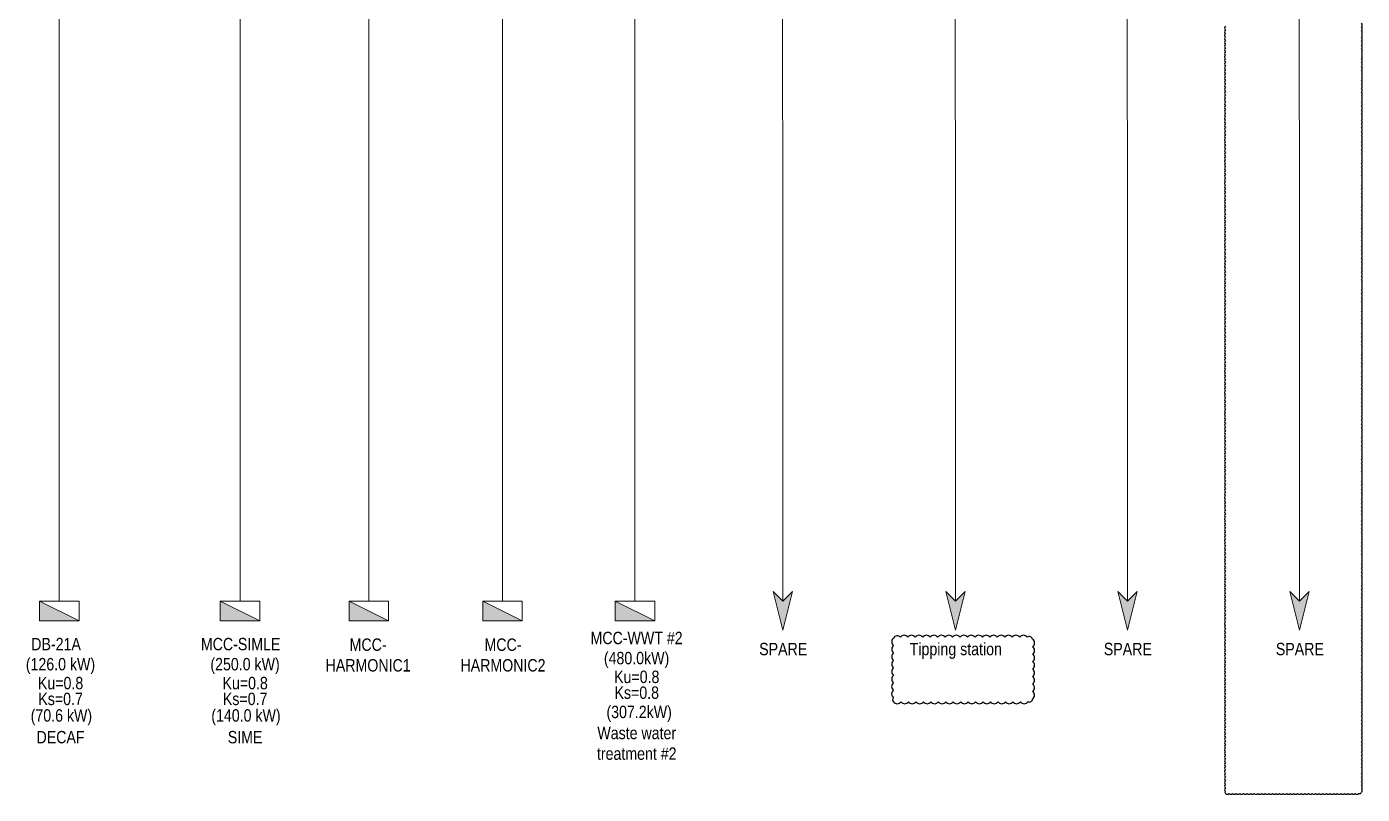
# Model space of a CAD drawing. Header units: millimetres. Extents: x -116965 to 323937, y 291661 to 566926.
# Drawn here: x -55732 to -54339, y 326347 to 327147 of the extents above; entities that cross this region are included whole.
import ezdxf
from ezdxf.enums import TextEntityAlignment as Align

# ---------------------------------------------------------------- set-up
doc = ezdxf.new("R2010")
doc.units = ezdxf.units.MM
doc.layers.get('0').update_dxf_attribs({"lineweight": 18})
doc.layers.add('HV-MV Equipment', color=4, linetype='Continuous', lineweight=9)
doc.layers.add('Text 2', color=2, linetype='Continuous')
doc.styles.add('VNI-HELVE-CONDENSE', font='')
doc.styles.get('VNI-HELVE-CONDENSE').set_extended_font_data('VNI-Helve-Condense')

# ---------------------------------------------------------------- blocks, each defined once
blk = doc.blocks.new('TDIEN')
blk.add_hatch(color=256).paths.add_polyline_path([(400, 0), (-400, 400), (-400, 0)])
blk.add_line((-400, 400), (400, 0))
blk.add_lwpolyline([(-400, 0), (400, 0), (400, 400), (-400, 400)], close=True)
blk = doc.blocks.new('$N-mt3')
at = {"linetype": 'Continuous'}
blk.add_hatch(color=0, dxfattribs=at).paths.add_polyline_path([(0.25, 0), (0, 0.25), (1, 0), (0, -0.25)])
at = {"color": 0, "linetype": 'Continuous'}
blk.add_lwpolyline([(0.25, 0), (0, 0.25), (1, 0), (0, -0.25)], close=True, dxfattribs=at)

msp = doc.modelspace()

# ---------------------------------------------------------------- linework, layer by layer
at = {"layer": 'HV-MV Equipment', "color": 6, "lineweight": 9}
for points in [[(-55697.888818, 327549.984693), (-55697.888818, 326548.546031)], [(-55509.357502, 327551.509436), (-55509.244, 326548.546031)], [(-55375.12987, 327551.509436), (-55375.016368, 326548.546031)], [(-55235.739636, 327551.509436), (-55235.626134, 326548.546031)], [(-55097.640053, 327551.509436), (-55097.526551, 326548.546031)], [(-54943.395406, 327551.509436), (-54943.281904, 326548.546031)], [(-54763.361623, 327551.509436), (-54763.248121, 326548.546031)], [(-54583.961231, 327551.509436), (-54583.847729, 326548.546031)], [(-54404.559881, 327551.507475), (-54404.446379, 326548.544069)]]:
    msp.add_lwpolyline(points, dxfattribs=at)
at = {"layer": 'Text 2'}
msp.add_lwpolyline([(-54481.586052, 327147.72604, 0.52056705), (-54481.586052, 327143.963254, 0.52056705), (-54481.586052, 327140.200469, 0.52056705), (-54481.586052, 327136.437683, 0.52056705), (-54481.586052, 327132.674898, 0.52056705), (-54481.586052, 327128.912113, 0.52056705), (-54481.586052, 327125.149327, 0.52056705), (-54481.586052, 327121.386542, 0.52056705), (-54481.586052, 327117.623757, 0.52056705), (-54481.586052, 327113.860971, 0.52056705), (-54481.586052, 327110.098186, 0.52056705), (-54481.586052, 327106.335401, 0.52056705), (-54481.586052, 327102.572615, 0.52056705), (-54481.586052, 327098.80983, 0.52056705), (-54481.586052, 327095.047044, 0.52056705), (-54481.586052, 327091.284259, 0.52056705), (-54481.586052, 327087.521474, 0.52056705), (-54481.586052, 327083.758688, 0.52056705), (-54481.586052, 327079.995903, 0.52056705), (-54481.586052, 327076.233118, 0.52056705), (-54481.586052, 327072.470332, 0.52056705), (-54481.586052, 327068.707547, 0.52056705), (-54481.586052, 327064.944761, 0.52056705), (-54481.586052, 327061.181976, 0.52056705), (-54481.586052, 327057.419191, 0.52056705), (-54481.586052, 327053.656405, 0.52056705), (-54481.586052, 327049.89362, 0.52056705), (-54481.586052, 327046.130835, 0.52056705), (-54481.586052, 327042.368049, 0.52056705), (-54481.586052, 327038.605264, 0.52056705), (-54481.586052, 327034.842479, 0.52056705), (-54481.586052, 327031.079693, 0.52056705), (-54481.586052, 327027.316908, 0.52056705), (-54481.586052, 327023.554122, 0.52056705), (-54481.586052, 327019.791337, 0.52056705), (-54481.586052, 327016.028552, 0.52056705), (-54481.586052, 327012.265766, 0.52056705), (-54481.586052, 327008.502981, 0.52056705), (-54481.586052, 327004.740196, 0.52056705), (-54481.586052, 327000.97741, 0.52056705), (-54481.586052, 326997.214625, 0.52056705), (-54481.586052, 326993.451839, 0.52056705), (-54481.586052, 326989.689054, 0.52056705), (-54481.586052, 326985.926269, 0.52056705), (-54481.586052, 326982.163483, 0.52056705), (-54481.586052, 326978.400698, 0.52056705), (-54481.586052, 326974.637913, 0.52056705), (-54481.586052, 326970.875127, 0.52056705), (-54481.586052, 326967.112342, 0.52056705), (-54481.586052, 326963.349557, 0.52056705), (-54481.586052, 326959.586771, 0.52056705), (-54481.586052, 326955.823986, 0.52056705), (-54481.586052, 326952.0612, 0.52056705), (-54481.586052, 326948.298415, 0.52056705), (-54481.586052, 326944.53563, 0.52056705), (-54481.586052, 326940.772844, 0.52056705), (-54481.586052, 326937.010059, 0.52056705), (-54481.586052, 326933.247274, 0.52056705), (-54481.586052, 326929.484488, 0.52056705), (-54481.586052, 326925.721703, 0.52056705), (-54481.586052, 326921.958917, 0.52056705), (-54481.586052, 326918.196132, 0.52056705), (-54481.586052, 326914.433347, 0.52056705), (-54481.586052, 326910.670561, 0.52056705), (-54481.586052, 326906.907776, 0.52056705), (-54481.586052, 326903.144991, 0.52056705), (-54481.586052, 326899.382205, 0.52056705), (-54481.586052, 326895.61942, 0.52056705), (-54481.586052, 326891.856635, 0.52056705), (-54481.586052, 326888.093849, 0.52056705), (-54481.586052, 326884.331064, 0.52056705), (-54481.586052, 326880.568278, 0.52056705), (-54481.586052, 326876.805493, 0.52056705), (-54481.586052, 326873.042708, 0.52056705), (-54481.586052, 326869.279922, 0.52056705), (-54481.586052, 326865.517137, 0.52056705), (-54481.586052, 326861.754352, 0.52056705), (-54481.586052, 326857.991566, 0.52056705), (-54481.586052, 326854.228781, 0.52056705), (-54481.586052, 326850.465995, 0.52056705), (-54481.586052, 326846.70321, 0.52056705), (-54481.586052, 326842.940425, 0.52056705), (-54481.586052, 326839.177639, 0.52056705), (-54481.586052, 326835.414854, 0.52056705), (-54481.586052, 326831.652069, 0.52056705), (-54481.586052, 326827.889283, 0.52056705), (-54481.586052, 326824.126498, 0.52056705), (-54481.586052, 326820.363713, 0.52056705), (-54481.586052, 326816.600927, 0.52056705), (-54481.586052, 326812.838142, 0.52056705), (-54481.586052, 326809.075356, 0.52056705), (-54481.586052, 326805.312571, 0.52056705), (-54481.586052, 326801.549786, 0.52056705), (-54481.586052, 326797.787, 0.52056705), (-54481.586052, 326794.024215, 0.52056705), (-54481.586052, 326790.26143, 0.52056705), (-54481.586052, 326786.498644, 0.52056705), (-54481.586052, 326782.735859, 0.52056705), (-54481.586052, 326778.973073, 0.52056705), (-54481.586052, 326775.210288, 0.52056705), (-54481.586052, 326771.447503, 0.52056705), (-54481.586052, 326767.684717, 0.52056705), (-54481.586052, 326763.921932, 0.52056705), (-54481.586052, 326760.159147, 0.52056705), (-54481.586052, 326756.396361, 0.52056705), (-54481.586052, 326752.633576, 0.52056705), (-54481.586052, 326748.870791, 0.52056705), (-54481.586052, 326745.108005, 0.52056705), (-54481.586052, 326741.34522, 0.52056705), (-54481.586052, 326737.582434, 0.52056705), (-54481.586052, 326733.819649, 0.52056705), (-54481.586052, 326730.056864, 0.52056705), (-54481.586052, 326726.294078, 0.52056705), (-54481.586052, 326722.531293, 0.52056705), (-54481.586052, 326718.768508, 0.52056705), (-54481.586052, 326715.005722, 0.52056705), (-54481.586052, 326711.242937, 0.52056705), (-54481.586052, 326707.480151, 0.52056705), (-54481.586052, 326703.717366, 0.52056705), (-54481.586052, 326699.954581, 0.52056705), (-54481.586052, 326696.191795, 0.52056705), (-54481.586052, 326692.42901, 0.52056705), (-54481.586052, 326688.666225, 0.52056705), (-54481.586052, 326684.903439, 0.52056705), (-54481.586052, 326681.140654, 0.52056705), (-54481.586052, 326677.377869, 0.52056705), (-54481.586052, 326673.615083, 0.52056705), (-54481.586052, 326669.852298, 0.52056705), (-54481.586052, 326666.089512, 0.52056705), (-54481.586052, 326662.326727, 0.52056705), (-54481.586052, 326658.563942, 0.52056705), (-54481.586052, 326654.801156, 0.52056705), (-54481.586052, 326651.038371, 0.52056705), (-54481.586052, 326647.275586, 0.52056705), (-54481.586052, 326643.5128, 0.52056705), (-54481.586052, 326639.750015, 0.52056705), (-54481.586052, 326635.987229, 0.52056705), (-54481.586052, 326632.224444, 0.52056705), (-54481.586052, 326628.461659, 0.52056705), (-54481.586052, 326624.698873, 0.52056705), (-54481.586052, 326620.936088, 0.52056705), (-54481.586052, 326617.173303, 0.52056705), (-54481.586052, 326613.410517, 0.52056705), (-54481.586052, 326609.647732, 0.52056705), (-54481.586052, 326605.884946, 0.52056705), (-54481.586052, 326602.122161, 0.52056705), (-54481.586052, 326598.359376, 0.52056705), (-54481.586052, 326594.59659, 0.52056705), (-54481.586052, 326590.833805, 0.52056705), (-54481.586052, 326587.07102, 0.52056705), (-54481.586052, 326583.308234, 0.52056705), (-54481.586052, 326579.545449, 0.52056705), (-54481.586052, 326575.782664, 0.52056705), (-54481.586052, 326572.019878, 0.52056705), (-54481.586052, 326568.257093, 0.52056705), (-54481.586052, 326564.494307, 0.52056705), (-54481.586052, 326560.731522, 0.52056705), (-54481.586052, 326556.968737, 0.52056705), (-54481.586052, 326553.205951, 0.52056705), (-54481.586052, 326549.443166, 0.52056705), (-54481.586052, 326545.680381, 0.52056705), (-54481.586052, 326541.917595, 0.52056705), (-54481.586052, 326538.15481, 0.52056705), (-54481.586052, 326534.392024, 0.52056705), (-54481.586052, 326530.629239, 0.52056705), (-54481.586052, 326526.866454, 0.52056705), (-54481.586052, 326523.103668, 0.52056705), (-54481.586052, 326519.340883, 0.52056705), (-54481.586052, 326515.578098, 0.52056705), (-54481.586052, 326511.815312, 0.52056705), (-54481.586052, 326508.052527, 0.52056705), (-54481.586052, 326504.289742, 0.52056705), (-54481.586052, 326500.526956, 0.52056705), (-54481.586052, 326496.764171, 0.52056705), (-54481.586052, 326493.001385, 0.52056705), (-54481.586052, 326489.2386, 0.52056705), (-54481.586052, 326485.475815, 0.52056705), (-54481.586052, 326481.713029, 0.52056705), (-54481.586052, 326477.950244, 0.52056705), (-54481.586052, 326474.187459, 0.52056705), (-54481.586052, 326470.424673, 0.52056705), (-54481.586052, 326466.661888, 0.52056705), (-54481.586052, 326462.899102, 0.52056705), (-54481.586052, 326459.136317, 0.52056705), (-54481.586052, 326455.373532, 0.52056705), (-54481.586052, 326451.610746, 0.52056705), (-54481.586052, 326447.847961, 0.52056705), (-54481.586052, 326444.085176, 0.52056705), (-54481.586052, 326440.32239, 0.52056705), (-54481.586052, 326436.559605, 0.52056705), (-54481.586052, 326432.79682, 0.52056705), (-54481.586052, 326429.034034, 0.52056705), (-54481.586052, 326425.271249, 0.52056705), (-54481.586052, 326421.508463, 0.52056705), (-54481.586052, 326417.745678, 0.52056705), (-54481.586052, 326413.982893, 0.52056705), (-54481.586052, 326410.220107, 0.52056705), (-54481.586052, 326406.457322, 0.52056705), (-54481.586052, 326402.694537, 0.52056705), (-54481.586052, 326398.931751, 0.52056705), (-54481.586052, 326395.168966, 0.52056705), (-54481.586052, 326391.40618, 0.52056705), (-54481.586052, 326387.643395, 0.52056705), (-54481.586052, 326383.88061, 0.52056705), (-54481.586052, 326380.117824, 0.52056705), (-54481.586052, 326376.355039, 0.52056705), (-54481.586052, 326372.592254, 0.52056705), (-54481.586052, 326368.829468, 0.52056705), (-54481.586052, 326365.066683, 0.52056705), (-54481.586052, 326361.303898, 0.52056705), (-54481.586052, 326357.541112, 0.52056705), (-54481.586052, 326353.778327, 0.52056705), (-54481.586052, 326350.015541, 0.52056705), (-54481.586052, 326348.119015, 0.52056705), (-54477.823267, 326348.119015, 0.52056705), (-54474.060482, 326348.119015, 0.52056705), (-54470.297696, 326348.119015, 0.52056705), (-54466.534911, 326348.119015, 0.52056705), (-54462.772125, 326348.119015, 0.52056705), (-54459.00934, 326348.119015, 0.52056705), (-54455.246555, 326348.119015, 0.52056705), (-54451.483769, 326348.119015, 0.52056705), (-54447.720984, 326348.119015, 0.52056705), (-54443.958199, 326348.119015, 0.52056705), (-54440.195413, 326348.119015, 0.52056705), (-54436.432628, 326348.119015, 0.52056705), (-54432.669843, 326348.119015, 0.52056705), (-54428.907057, 326348.119015, 0.52056705), (-54425.144272, 326348.119015, 0.52056705), (-54421.381486, 326348.119015, 0.52056705), (-54417.618701, 326348.119015, 0.52056705), (-54413.855916, 326348.119015, 0.52056705), (-54410.09313, 326348.119015, 0.52056705), (-54406.330345, 326348.119015, 0.52056705), (-54402.56756, 326348.119015, 0.52056705), (-54398.804774, 326348.119015, 0.52056705), (-54395.041989, 326348.119015, 0.52056705), (-54391.279203, 326348.119015, 0.52056705), (-54387.516418, 326348.119015, 0.52056705), (-54383.753633, 326348.119015, 0.52056705), (-54379.990847, 326348.119015, 0.52056705), (-54376.228062, 326348.119015, 0.52056705), (-54372.465277, 326348.119015, 0.52056705), (-54368.702491, 326348.119015, 0.52056705), (-54364.939706, 326348.119015, 0.52056705), (-54361.176921, 326348.119015, 0.52056705), (-54357.414135, 326348.119015, 0.52056705), (-54353.65135, 326348.119015, 0.52056705), (-54349.888564, 326348.119015, 0.52056705), (-54346.125779, 326348.119015, 0.52056705), (-54342.362994, 326348.119015, 0.52056705), (-54339.838583, 326349.357389, 0.52056705), (-54339.838583, 326353.120175, 0.52056705), (-54339.838583, 326356.88296, 0.52056705), (-54339.838583, 326360.645746, 0.52056705), (-54339.838583, 326364.408531, 0.52056705), (-54339.838583, 326368.171316, 0.52056705), (-54339.838583, 326371.934102, 0.52056705), (-54339.838583, 326375.696887, 0.52056705), (-54339.838583, 326379.459672, 0.52056705), (-54339.838583, 326383.222458, 0.52056705), (-54339.838583, 326386.985243, 0.52056705), (-54339.838583, 326390.748028, 0.52056705), (-54339.838583, 326394.510814, 0.52056705), (-54339.838583, 326398.273599, 0.52056705), (-54339.838583, 326402.036385, 0.52056705), (-54339.838583, 326405.79917, 0.52056705), (-54339.838583, 326409.561955, 0.52056705), (-54339.838583, 326413.324741, 0.52056705), (-54339.838583, 326417.087526, 0.52056705), (-54339.838583, 326420.850311, 0.52056705), (-54339.838583, 326424.613097, 0.52056705), (-54339.838583, 326428.375882, 0.52056705), (-54339.838583, 326432.138668, 0.52056705), (-54339.838583, 326435.901453, 0.52056705), (-54339.838583, 326439.664238, 0.52056705), (-54339.838583, 326443.427024, 0.52056705), (-54339.838583, 326447.189809, 0.52056705), (-54339.838583, 326450.952594, 0.52056705), (-54339.838583, 326454.71538, 0.52056705), (-54339.838583, 326458.478165, 0.52056705), (-54339.838583, 326462.24095, 0.52056705), (-54339.838583, 326466.003736, 0.52056705), (-54339.838583, 326469.766521, 0.52056705), (-54339.838583, 326473.529307, 0.52056705), (-54339.838583, 326477.292092, 0.52056705), (-54339.838583, 326481.054877, 0.52056705), (-54339.838583, 326484.817663, 0.52056705), (-54339.838583, 326488.580448, 0.52056705), (-54339.838583, 326492.343233, 0.52056705), (-54339.838583, 326496.106019, 0.52056705), (-54339.838583, 326499.868804, 0.52056705), (-54339.838583, 326503.63159, 0.52056705), (-54339.838583, 326507.394375, 0.52056705), (-54339.838583, 326511.15716, 0.52056705), (-54339.838583, 326514.919946, 0.52056705), (-54339.838583, 326518.682731, 0.52056705), (-54339.838583, 326522.445516, 0.52056705), (-54339.838583, 326526.208302, 0.52056705), (-54339.838583, 326529.971087, 0.52056705), (-54339.838583, 326533.733872, 0.52056705), (-54339.838583, 326537.496658, 0.52056705), (-54339.838583, 326541.259443, 0.52056705), (-54339.838583, 326545.022229, 0.52056705), (-54339.838583, 326548.785014, 0.52056705), (-54339.838583, 326552.547799, 0.52056705), (-54339.838583, 326556.310585, 0.52056705), (-54339.838583, 326560.07337, 0.52056705), (-54339.838583, 326563.836155, 0.52056705), (-54339.838583, 326567.598941, 0.52056705), (-54339.838583, 326571.361726, 0.52056705), (-54339.838583, 326575.124512, 0.52056705), (-54339.838583, 326578.887297, 0.52056705), (-54339.838583, 326582.650082, 0.52056705), (-54339.838583, 326586.412868, 0.52056705), (-54339.838583, 326590.175653, 0.52056705), (-54339.838583, 326593.938438, 0.52056705), (-54339.838583, 326597.701224, 0.52056705), (-54339.838583, 326601.464009, 0.52056705), (-54339.838583, 326605.226794, 0.52056705), (-54339.838583, 326608.98958, 0.52056705), (-54339.838583, 326612.752365, 0.52056705), (-54339.838583, 326616.515151, 0.52056705), (-54339.838583, 326620.277936, 0.52056705), (-54339.838583, 326624.040721, 0.52056705), (-54339.838583, 326627.803507, 0.52056705), (-54339.838583, 326631.566292, 0.52056705), (-54339.838583, 326635.329077, 0.52056705), (-54339.838583, 326639.091863, 0.52056705), (-54339.838583, 326642.854648, 0.52056705), (-54339.838583, 326646.617434, 0.52056705), (-54339.838583, 326650.380219, 0.52056705), (-54339.838583, 326654.143004, 0.52056705), (-54339.838583, 326657.90579, 0.52056705), (-54339.838583, 326661.668575, 0.52056705), (-54339.838583, 326665.43136, 0.52056705), (-54339.838583, 326669.194146, 0.52056705), (-54339.838583, 326672.956931, 0.52056705), (-54339.838583, 326676.719716, 0.52056705), (-54339.838583, 326680.482502, 0.52056705), (-54339.838583, 326684.245287, 0.52056705), (-54339.838583, 326688.008073, 0.52056705), (-54339.838583, 326691.770858, 0.52056705), (-54339.838583, 326695.533643, 0.52056705), (-54339.838583, 326699.296429, 0.52056705), (-54339.838583, 326703.059214, 0.52056705), (-54339.838583, 326706.821999, 0.52056705), (-54339.838583, 326710.584785, 0.52056705), (-54339.838583, 326714.34757, 0.52056705), (-54339.838583, 326718.110356, 0.52056705), (-54339.838583, 326721.873141, 0.52056705), (-54339.838583, 326725.635926, 0.52056705), (-54339.838583, 326729.398712, 0.52056705), (-54339.838583, 326733.161497, 0.52056705), (-54339.838583, 326736.924282, 0.52056705), (-54339.838583, 326740.687068, 0.52056705), (-54339.838583, 326744.449853, 0.52056705), (-54339.838583, 326748.212639, 0.52056705), (-54339.838583, 326751.975424, 0.52056705), (-54339.838583, 326755.738209, 0.52056705), (-54339.838583, 326759.500995, 0.52056705), (-54339.838583, 326763.26378, 0.52056705), (-54339.838583, 326767.026565, 0.52056705), (-54339.838583, 326770.789351, 0.52056705), (-54339.838583, 326774.552136, 0.52056705), (-54339.838583, 326778.314921, 0.52056705), (-54339.838583, 326782.077707, 0.52056705), (-54339.838583, 326785.840492, 0.52056705), (-54339.838583, 326789.603278, 0.52056705), (-54339.838583, 326793.366063, 0.52056705), (-54339.838583, 326797.128848, 0.52056705), (-54339.838583, 326800.891634, 0.52056705), (-54339.838583, 326804.654419, 0.52056705), (-54339.838583, 326808.417204, 0.52056705), (-54339.838583, 326812.17999, 0.52056705), (-54339.838583, 326815.942775, 0.52056705), (-54339.838583, 326819.705561, 0.52056705), (-54339.838583, 326823.468346, 0.52056705), (-54339.838583, 326827.231131, 0.52056705), (-54339.838583, 326830.993917, 0.52056705), (-54339.838583, 326834.756702, 0.52056705), (-54339.838583, 326838.519487, 0.52056705), (-54339.838583, 326842.282273, 0.52056705), (-54339.838583, 326846.045058, 0.52056705), (-54339.838583, 326849.807843, 0.52056705), (-54339.838583, 326853.570629, 0.52056705), (-54339.838583, 326857.333414, 0.52056705), (-54339.838583, 326861.0962, 0.52056705), (-54339.838583, 326864.858985, 0.52056705), (-54339.838583, 326868.62177, 0.52056705), (-54339.838583, 326872.384556, 0.52056705), (-54339.838583, 326876.147341, 0.52056705), (-54339.838583, 326879.910126, 0.52056705), (-54339.838583, 326883.672912, 0.52056705), (-54339.838583, 326887.435697, 0.52056705), (-54339.838583, 326891.198483, 0.52056705), (-54339.838583, 326894.961268, 0.52056705), (-54339.838583, 326898.724053, 0.52056705), (-54339.838583, 326902.486839, 0.52056705), (-54339.838583, 326906.249624, 0.52056705), (-54339.838583, 326910.012409, 0.52056705), (-54339.838583, 326913.775195, 0.52056705), (-54339.838583, 326917.53798, 0.52056705), (-54339.838583, 326921.300765, 0.52056705), (-54339.838583, 326925.063551, 0.52056705), (-54339.838583, 326928.826336, 0.52056705), (-54339.838583, 326932.589122, 0.52056705), (-54339.838583, 326936.351907, 0.52056705), (-54339.838583, 326940.114692, 0.52056705), (-54339.838583, 326943.877478, 0.52056705), (-54339.838583, 326947.640263, 0.52056705), (-54339.838583, 326951.403048, 0.52056705), (-54339.838583, 326955.165834, 0.52056705), (-54339.838583, 326958.928619, 0.52056705), (-54339.838583, 326962.691405, 0.52056705), (-54339.838583, 326966.45419, 0.52056705), (-54339.838583, 326970.216975, 0.52056705), (-54339.838583, 326973.979761, 0.52056705), (-54339.838583, 326977.742546, 0.52056705), (-54339.838583, 326981.505331, 0.52056705), (-54339.838583, 326985.268117, 0.52056705), (-54339.838583, 326989.030902, 0.52056705), (-54339.838583, 326992.793687, 0.52056705), (-54339.838583, 326996.556473, 0.52056705), (-54339.838583, 327000.319258, 0.52056705), (-54339.838583, 327004.082044, 0.52056705), (-54339.838583, 327007.844829, 0.52056705), (-54339.838583, 327011.607614, 0.52056705), (-54339.838583, 327015.3704, 0.52056705), (-54339.838583, 327019.133185, 0.52056705), (-54339.838583, 327022.89597, 0.52056705), (-54339.838583, 327026.658756, 0.52056705), (-54339.838583, 327030.421541, 0.52056705), (-54339.838583, 327034.184327, 0.52056705), (-54339.838583, 327037.947112, 0.52056705), (-54339.838583, 327041.709897, 0.52056705), (-54339.838583, 327045.472683, 0.52056705), (-54339.838583, 327049.235468, 0.52056705), (-54339.838583, 327052.998253, 0.52056705), (-54339.838583, 327056.761039, 0.52056705), (-54339.838583, 327060.523824, 0.52056705), (-54339.838583, 327064.286609, 0.52056705), (-54339.838583, 327068.049395, 0.52056705), (-54339.838583, 327071.81218, 0.52056705), (-54339.838583, 327075.574966, 0.52056705), (-54339.838583, 327079.337751, 0.52056705), (-54339.838583, 327083.100536, 0.52056705), (-54339.838583, 327086.863322, 0.52056705), (-54339.838583, 327090.626107, 0.52056705), (-54339.838583, 327094.388892, 0.52056705), (-54339.838583, 327098.151678, 0.52056705), (-54339.838583, 327101.914463, 0.52056705), (-54339.838583, 327105.677249, 0.52056705), (-54339.838583, 327109.440034, 0.52056705), (-54339.838583, 327113.202819, 0.52056705), (-54339.838583, 327116.965605, 0.52056705), (-54339.838583, 327120.72839, 0.52056705), (-54339.838583, 327124.491175, 0.52056705), (-54339.838583, 327128.253961, 0.52056705), (-54339.838583, 327132.016746, 0.52056705), (-54339.838583, 327135.779531, 0.52056705), (-54339.838583, 327139.542317, 0.52056705), (-54339.838583, 327143.305102, 0.52056705), (-54339.838583, 327147.067888, 0.52056705), (-54339.838583, 327150.830673, 0.52056705)], format="xyb", dxfattribs=at)
msp.add_lwpolyline([(-54827.711777, 326443.609517, 0.52056705), (-54819.932045, 326443.609517, 0.52056705), (-54812.152312, 326443.609517, 0.52056705), (-54804.37258, 326443.609517, 0.52056705), (-54796.592847, 326443.609517, 0.52056705), (-54788.813114, 326443.609517, 0.52056705), (-54781.033382, 326443.609517, 0.52056705), (-54773.253649, 326443.609517, 0.52056705), (-54765.473916, 326443.609517, 0.52056705), (-54757.694184, 326443.609517, 0.52056705), (-54749.914451, 326443.609517, 0.52056705), (-54742.134719, 326443.609517, 0.52056705), (-54734.354986, 326443.609517, 0.52056705), (-54726.575253, 326443.609517, 0.52056705), (-54718.795521, 326443.609517, 0.52056705), (-54711.015788, 326443.609517, 0.52056705), (-54703.236055, 326443.609517, 0.52056705), (-54695.456323, 326443.609517, 0.52056705), (-54687.67659, 326443.609517, 0.52056705), (-54682.789261, 326446.505974, 0.52056705), (-54682.778367, 326454.285699, 0.52056705), (-54682.767472, 326462.065424, 0.52056705), (-54682.756577, 326469.845149, 0.52056705), (-54682.745683, 326477.624874, 0.52056705), (-54682.734788, 326485.404599, 0.52056705), (-54682.723894, 326493.184324, 0.52056705), (-54682.712999, 326500.964049, 0.52056705), (-54682.702105, 326508.743774, 0.52056705), (-54688.389406, 326510.833277, 0.52056705), (-54696.169139, 326510.833277, 0.52056705), (-54703.948871, 326510.833277, 0.52056705), (-54711.728604, 326510.833277, 0.52056705), (-54719.508336, 326510.833277, 0.52056705), (-54727.288069, 326510.833277, 0.52056705), (-54735.067802, 326510.833277, 0.52056705), (-54742.847534, 326510.833277, 0.52056705), (-54750.627267, 326510.833277, 0.52056705), (-54758.407, 326510.833277, 0.52056705), (-54766.186732, 326510.833277, 0.52056705), (-54773.966465, 326510.833277, 0.52056705), (-54781.746197, 326510.833277, 0.52056705), (-54789.52593, 326510.833277, 0.52056705), (-54797.305663, 326510.833277, 0.52056705), (-54805.085395, 326510.833277, 0.52056705), (-54812.865128, 326510.833277, 0.52056705), (-54820.64486, 326510.833277, 0.52056705), (-54827.618769, 326510.026323, 0.52056705), (-54827.629663, 326502.246598, 0.52056705), (-54827.640558, 326494.466873, 0.52056705), (-54827.651452, 326486.687148, 0.52056705), (-54827.662347, 326478.907423, 0.52056705), (-54827.673241, 326471.127698, 0.52056705), (-54827.684136, 326463.347973, 0.52056705), (-54827.695031, 326455.568248, 0.52056705), (-54827.705925, 326447.788523, 0.52056705)], format="xyb", close=True, dxfattribs=at)

# ---------------------------------------------------------------- block references
at = {"layer": 'HV-MV Equipment', "lineweight": 9, "xscale": 40.45930541925217, "yscale": 40.45930541925217, "zscale": 40.45930541925217, "rotation": 270}
for p in [(-54943.281904, 326558.660857), (-54763.248121, 326558.660857), (-54583.847729, 326558.660857), (-54404.446379, 326558.658896)]:
    msp.add_blockref('$N-mt3', p, dxfattribs=at)
at = {"layer": 'HV-MV Equipment', "lineweight": 9, "xscale": 0.05162601234957633, "yscale": 0.05162601234957633, "zscale": 0.05162601234957633}
for p in [(-55697.793375, 326527.895626), (-55509.244, 326527.895626), (-55375.016369, 326527.910816), (-55235.626134, 326527.895626)]:
    msp.add_blockref('TDIEN', p, dxfattribs=at)
at = {"layer": 'HV-MV Equipment', "color": 1, "lineweight": 9, "xscale": 0.05162601234957633, "yscale": 0.05162601234957633, "zscale": 0.05162601234957633}
msp.add_blockref('TDIEN', (-55097.526551, 326527.895626), dxfattribs=at)

# ---------------------------------------------------------------- texts
at = {"layer": 'HV-MV Equipment', "color": 7, "lineweight": 9, "style": 'VNI-HELVE-CONDENSE'}
for s, height, p in [('SPARE', 12.9065031, (-54942.822084, 326498.56044)), ('Tipping station', 12.90650309, (-54762.788301, 326498.56044)), ('SPARE', 12.9065031, (-54583.387908, 326498.56044)), ('SPARE', 12.9065031, (-54403.986559, 326498.558479))]:
    msp.add_text(s, height=height, dxfattribs=at).set_placement(p, align=Align.MIDDLE_CENTER)
at = {"layer": 'HV-MV Equipment', "color": 7, "lineweight": 9, "attachment_point": 2, "style": 'VNI-HELVE-CONDENSE'}
for s, insert, char_height, width in [('MCC-WWT #2', (-55095.753767, 326516.526851), 12.9065031, 164.57188091), ('DB-21A', (-55701.193834, 326510.152265), 12.9065031, 134.45068699), ('MCC-SIMLE', (-55508.700557, 326510.152265), 12.9065031, 134.45068699), ('MCC-\\PHARMONIC1', (-55375.764216, 326509.541281), 12.9065031, 208.40941172), ('MCC-\\PHARMONIC2', (-55235.083332, 326509.541281), 12.9065031, 208.40941172), ('(126.0 kW)', (-55696.594518, 326489.213365), 12.9065031, 110.34275061), ('(250.0 kW)', (-55504.10124, 326489.213365), 12.9065031, 110.34275061), ('(480.0kW)', (-55095.753767, 326495.562137), 12.9065031, 83.69131635), ('Ku=0.8', (-55095.566553, 326476.012338), 12.9065031, 83.69131635), ('Ku=0.8', (-55696.502753, 326469.524554), 12.9065031, 110.34275061), ('Ku=0.8', (-55504.009475, 326469.524554), 12.9065031, 110.34275061), ('Ks=0.8', (-55095.566553, 326459.532993), 12.9065031, 83.69131635), ('Ks=0.7', (-55696.502753, 326453.045209), 12.9065031, 110.34275061), ('Ks=0.7', (-55504.009475, 326453.045209), 12.9065031, 110.34275061), ('(70.6 kW)', (-55695.640362, 326435.77897), 12.9065031, 110.34275061), ('(140.0 kW)', (-55503.147085, 326435.77897), 12.9065031, 110.34275061), ('(307.2kW)', (-55093.062626, 326439.442194), 12.9065031, 83.69131635), ('Waste water treatment #2', (-55095.590365, 326417.471539), 12.90650309, 122.05402995), ('DECAF', (-55696.532725, 326413.147651), 12.9065031, 167.31341679), ('SIME', (-55504.039447, 326413.147651), 12.9065031, 167.31341679)]:
    msp.add_mtext(s, dxfattribs=dict(at, insert=insert, char_height=char_height, width=width))

doc.saveas('drawing.dxf')
